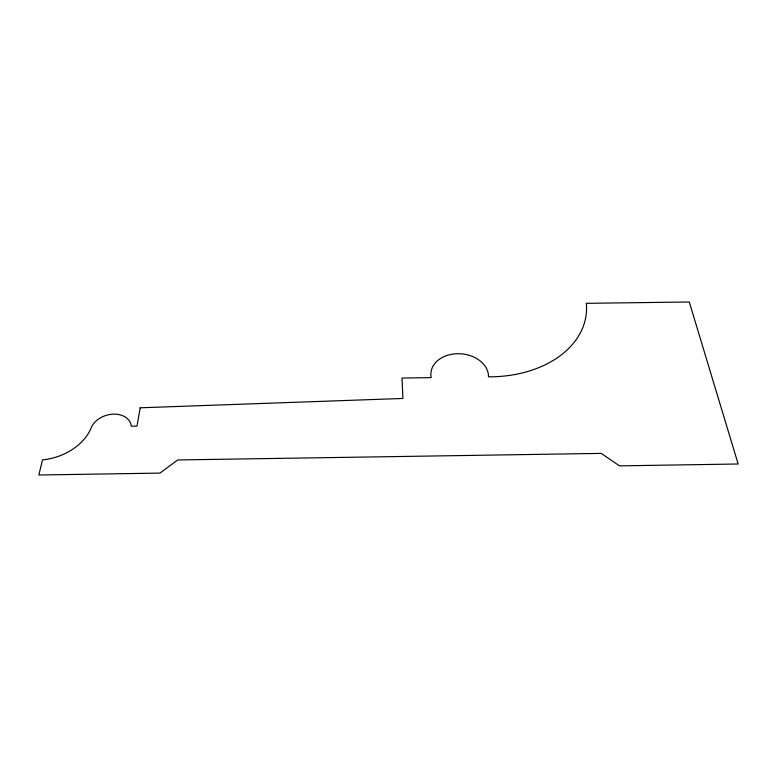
<?xml version="1.0" encoding="UTF-8"?>
<svg xmlns="http://www.w3.org/2000/svg" width="777" height="777" viewBox="0 0 777 777"><rect width="100%" height="100%" fill="white"/><g stroke="black" fill="none" stroke-linecap="round" stroke-linejoin="round"><path stroke-width="1.17" d="M140.181 407.799L137.005 426.117L131.303 426.204A21.008 15.453 -16.7 0 0 113.112 414.151A21.008 15.453 -16.7 0 0 91.113 427.952A48.096 34.188 -18.8 0 1 42.521 459.877L38.85 475L159.955 473.096L177.729 459.955L601.243 453.389L619.502 465.86L738.15 463.995L689.286 302L586.334 303.321A104.079 73.009 5.1 0 1 488.5 376.826A28.875 21.649 4.9 0 0 457.721 353.71A28.875 21.649 4.9 0 0 431.177 377.632L402.039 378.049L402.894 398.455L140.181 407.799"/></g></svg>
